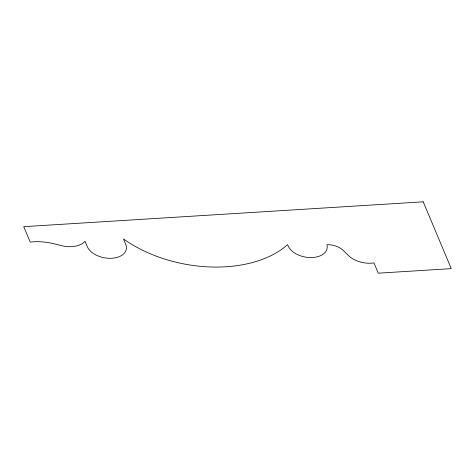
<?xml version="1.0" encoding="UTF-8"?>
<svg xmlns="http://www.w3.org/2000/svg" width="475" height="475" viewBox="0 0 475 475"><rect width="100%" height="100%" fill="white"/><g stroke="black" fill="none" stroke-linecap="round" stroke-linejoin="round"><path stroke-width="0.71" d="M423.243 201.822L23.75 226.664L30.21 242.09A43.267 26.933 10.9 0 1 53.42 243.651L61.91 245.729A21.523 13.401 10.9 0 0 85.067 241.312L87.014 245.961A20.193 12.57 10.9 0 0 110.901 258.317A20.193 12.57 10.9 0 0 125.976 244.88L123.482 238.925A108.442 67.509 10.9 0 0 287.648 244.595A20.17 12.558 10.9 0 0 310.769 257.569A20.17 12.558 10.9 0 0 326.925 244.726A15.847 9.868 10.9 0 1 343.241 250.408L348.466 255.538A21.458 13.359 10.9 0 0 373.956 262.901L378.266 273.178L451.25 268.642L423.243 201.822"/></g></svg>
